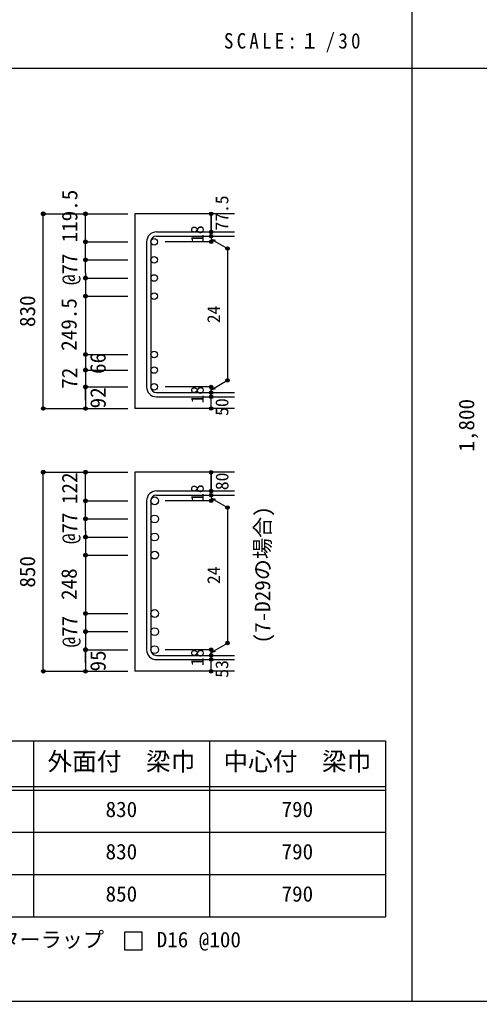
# Model space of a CAD drawing. Units: millimetres at full size, sheet at 1:30; details may follow other scales. Extents: x -5973 to 5954, y -4195 to 4201.
# Drawn here: x -2797 to -837, y -4195 to -15 of the extents above; entities that cross this region are included whole.
import ezdxf
from ezdxf.enums import TextEntityAlignment as Align

# ---------------------------------------------------------------- set-up
doc = ezdxf.new("R2010")
doc.units = ezdxf.units.MM
doc.header["$LTSCALE"] = 30
doc.header["$PDMODE"] = 32
doc.header["$PDSIZE"] = 15
for name, color, linetype in [('0-1_躯体線', 2, 'Continuous'), ('0-5_基礎梁筋', 7, 'Continuous'), ('0-6_スタラップ筋', 7, 'Continuous'), ('0-7_文字', 4, 'Continuous'), ('0-D_寸法', 4, 'Continuous'), ('6-7_文字', 7, 'Continuous'), ('6-E_枠', 7, 'Continuous'), ('F-0_枠', 6, 'Continuous')]:
    doc.layers.add(name, color=color, linetype=linetype)
doc.styles.add('ＭＳ ゴシック', font='')
doc.styles.get('ＭＳ ゴシック').set_extended_font_data('MS Gothic')

msp = doc.modelspace()

# ---------------------------------------------------------------- linework, layer by layer
at = {"layer": '0-1_躯体線'}
for p, q in [((-1880.8, -842.16), (-2305.8, -842.16)), ((-2305.8, -842.16), (-2305.8, -1671.16)), ((-1880.8, -1671.16), (-2305.8, -1671.16)), ((-1880.8, -1942.44), (-2305.8, -1942.44)), ((-2305.8, -1942.44), (-2305.8, -2789.94)), ((-1880.8, -2789.94), (-2305.8, -2789.94))]:
    msp.add_line(p, q, dxfattribs=at)
at = {"layer": '0-5_基礎梁筋', "color": 3}
for centre, radius in [((-2223.8, -961.36), 14), ((-2223.8, -1038.36), 14), ((-2223.8, -1115.36), 14), ((-2223.8, -1192.36), 14), ((-2223.8, -1441.16), 14), ((-2223.8, -1507.16), 14), ((-2223.8, -1579.16), 14), ((-2221.3, -2064.14), 16.5), ((-2221.3, -2141.14), 16.5), ((-2221.3, -2218.14), 16.5), ((-2221.3, -2295.14), 16.5), ((-2221.3, -2543.94), 16.5), ((-2221.3, -2620.94), 16.5), ((-2221.3, -2697.94), 16.5)]:
    msp.add_circle(centre, radius, dxfattribs=at)
at = {"layer": '0-6_スタラップ筋'}
for p, q in [((-2213.8, -919.36), (-1880.8, -919.36)), ((-2255.8, -961.36), (-2255.8, -1579.16)), ((-2237.8, -961.36), (-2237.8, -1579.16)), ((-2213.8, -937.36), (-1880.8, -937.36)), ((-2213.8, -1603.16), (-1880.8, -1603.16)), ((-2213.8, -1621.16), (-1880.8, -1621.16)), ((-2213.8, -2022.14), (-1880.8, -2022.14)), ((-2213.8, -2040.14), (-1880.8, -2040.14)), ((-2255.8, -2064.14), (-2255.8, -2697.94)), ((-2237.8, -2064.14), (-2237.8, -2697.94)), ((-2213.8, -2721.94), (-1880.8, -2721.94)), ((-2213.8, -2739.94), (-1880.8, -2739.94))]:
    msp.add_line(p, q, dxfattribs=at)
for centre, radius, start, end in [((-2213.8, -961.36), 42, 90, 180), ((-2213.8, -961.36), 24, 90, 180), ((-2213.8, -1579.16), 42, 180, 270), ((-2213.8, -1579.16), 24, 180, 270), ((-2213.8, -2064.14), 42, 90, 180), ((-2213.8, -2064.14), 24, 90, 180), ((-2213.8, -2697.94), 42, 180, 270), ((-2213.8, -2697.94), 24, 180, 270)]:
    msp.add_arc(centre, radius, start, end, dxfattribs=at)
at = {"layer": '0-D_寸法'}
for p, q in [((-2695.8, -842.16), (-2515.8, -842.16)), ((-2695.8, -842.16), (-2515.8, -842.16)), ((-2695.8, -1671.16), (-2695.8, -842.16)), ((-2515.8, -842.16), (-2335.8, -842.16)), ((-2515.8, -842.16), (-2335.8, -842.16)), ((-2515.8, -1093.36), (-2515.8, -842.16)), ((-1980.8, -919.36), (-1980.8, -842.16)), ((-1980.8, -842.16), (-1980.8, -919.36)), ((-1980.8, -937.36), (-1980.8, -919.36)), ((-2515.8, -961.36), (-2335.8, -961.36)), ((-2515.8, -961.36), (-2335.8, -961.36)), ((-1980.8, -961.36), (-2176.89, -961.36)), ((-1980.8, -937.36), (-1980.8, -961.36)), ((-1980.8, -949.36), (-1910.74, -989.81)), ((-1980.8, -949.36), (-1961.48, -954.54)), ((-1910.74, -989.81), (-1910.74, -1550.71)), ((-2515.8, -1038.36), (-2335.8, -1038.36)), ((-2515.8, -1038.36), (-2335.8, -1038.36)), ((-2515.8, -1093.36), (-2515.8, -1671.16)), ((-2515.8, -1115.36), (-2335.8, -1115.36)), ((-2515.8, -1115.36), (-2335.8, -1115.36)), ((-2515.8, -1192.36), (-2335.8, -1192.36)), ((-2515.8, -1441.16), (-2335.8, -1441.16)), ((-2515.8, -1507.16), (-2335.8, -1507.16)), ((-2515.8, -1579.16), (-2335.8, -1579.16)), ((-2515.8, -1635.13), (-2515.8, -1579.16)), ((-1980.8, -1579.16), (-2176.89, -1579.16)), ((-1980.8, -1591.16), (-1910.74, -1550.71)), ((-1980.8, -1603.16), (-1980.8, -1579.16)), ((-1980.8, -1591.16), (-1961.48, -1585.99)), ((-1980.8, -1621.16), (-1980.8, -1603.16)), ((-1980.8, -1671.16), (-1980.8, -1621.16)), ((-2695.8, -1671.16), (-2515.8, -1671.16)), ((-2515.8, -1671.16), (-2335.8, -1671.16)), ((-2695.8, -1942.44), (-2515.8, -1942.44)), ((-2695.8, -1942.44), (-2515.8, -1942.44)), ((-2695.8, -2789.94), (-2695.8, -1942.44)), ((-2515.8, -1942.44), (-2335.8, -1942.44)), ((-2515.8, -1942.44), (-2335.8, -1942.44)), ((-2515.8, -2193.64), (-2515.8, -1942.44)), ((-1980.8, -2022.14), (-1980.8, -1942.44)), ((-1980.8, -1942.44), (-1980.8, -2022.14)), ((-1980.8, -2040.14), (-1980.8, -2022.14)), ((-1980.8, -2040.14), (-1980.8, -2064.14)), ((-2515.8, -2064.14), (-2335.8, -2064.14)), ((-2515.8, -2064.14), (-2335.8, -2064.14)), ((-1980.8, -2064.14), (-2176.89, -2064.14)), ((-1980.8, -2052.14), (-1910.74, -2092.59)), ((-1980.8, -2052.14), (-1961.48, -2057.32)), ((-1910.74, -2092.59), (-1910.74, -2669.49)), ((-2515.8, -2141.14), (-2335.8, -2141.14)), ((-2515.8, -2141.14), (-2335.8, -2141.14)), ((-2515.8, -2193.64), (-2515.8, -2789.94)), ((-2515.8, -2218.14), (-2335.8, -2218.14)), ((-2515.8, -2218.14), (-2335.8, -2218.14)), ((-2515.8, -2295.14), (-2335.8, -2295.14)), ((-2515.8, -2543.94), (-2335.8, -2543.94)), ((-2515.8, -2620.94), (-2335.8, -2620.94)), ((-1980.8, -2709.94), (-1910.74, -2669.49)), ((-2515.8, -2697.94), (-2335.8, -2697.94)), ((-2515.8, -2753.91), (-2515.8, -2697.94)), ((-1980.8, -2697.94), (-2176.89, -2697.94)), ((-1980.8, -2721.94), (-1980.8, -2697.94)), ((-1980.8, -2709.94), (-1961.48, -2704.77)), ((-1980.8, -2739.94), (-1980.8, -2721.94)), ((-1980.8, -2789.94), (-1980.8, -2739.94)), ((-2695.8, -2789.94), (-2515.8, -2789.94)), ((-2515.8, -2789.94), (-2335.8, -2789.94))]:
    msp.add_line(p, q, dxfattribs=at)
for centre, radius in [((-2695.8, -842.16), 8), ((-2695.8, -842.16), 7.2), ((-2695.8, -842.16), 6.4), ((-2515.8, -842.16), 8), ((-2515.8, -842.16), 7.2), ((-2515.8, -842.16), 6.4), ((-2695.8, -842.16), 5.6), ((-2695.8, -842.16), 4.8), ((-2695.8, -842.16), 4), ((-2695.8, -842.16), 3.2), ((-2695.8, -842.16), 2.4), ((-2695.8, -842.16), 1.6), ((-2695.8, -842.16), 0.8), ((-2515.8, -842.16), 5.6), ((-2515.8, -842.16), 4.8), ((-2515.8, -842.16), 4), ((-2515.8, -842.16), 3.2), ((-2515.8, -842.16), 2.4), ((-2515.8, -842.16), 1.6), ((-2515.8, -842.16), 0.8), ((-1980.8, -842.16), 4), ((-1980.8, -842.16), 3.6), ((-1980.8, -842.16), 3.2), ((-1980.8, -842.16), 2.8), ((-1980.8, -842.16), 2.4), ((-1980.8, -842.16), 2), ((-1980.8, -842.16), 1.6), ((-1980.8, -842.16), 1.2), ((-1980.8, -842.16), 0.8), ((-1980.8, -842.16), 0.4), ((-1980.8, -919.36), 4), ((-1980.8, -919.36), 3.6), ((-1980.8, -919.36), 3.2), ((-1980.8, -919.36), 2.8), ((-1980.8, -919.36), 2.4), ((-1980.8, -919.36), 2), ((-1980.8, -919.36), 1.6), ((-1980.8, -919.36), 1.2), ((-1980.8, -919.36), 0.8), ((-1980.8, -919.36), 0.4), ((-2515.8, -961.36), 8), ((-2515.8, -961.36), 7.2), ((-2515.8, -961.36), 6.4), ((-2515.8, -961.36), 5.6), ((-2515.8, -961.36), 4.8), ((-2515.8, -961.36), 4), ((-2515.8, -961.36), 3.2), ((-2515.8, -961.36), 2.4), ((-2515.8, -961.36), 1.6), ((-2515.8, -961.36), 0.8), ((-1980.8, -937.36), 4), ((-1980.8, -961.36), 4), ((-1980.8, -937.36), 3.6), ((-1980.8, -961.36), 3.6), ((-1980.8, -937.36), 3.2), ((-1980.8, -961.36), 3.2), ((-1980.8, -937.36), 2.8), ((-1980.8, -961.36), 2.8), ((-1980.8, -937.36), 2.4), ((-1980.8, -961.36), 2.4), ((-1980.8, -937.36), 2), ((-1980.8, -961.36), 2), ((-1980.8, -937.36), 1.6), ((-1980.8, -961.36), 1.6), ((-1980.8, -937.36), 1.2), ((-1980.8, -961.36), 1.2), ((-1980.8, -937.36), 0.8), ((-1980.8, -961.36), 0.8), ((-1980.8, -937.36), 0.4), ((-1980.8, -961.36), 0.4), ((-1910.74, -989.81), 4), ((-1910.74, -989.81), 3.6), ((-1910.74, -989.81), 3.2), ((-1910.74, -989.81), 2.8), ((-1910.74, -989.81), 2.4), ((-1910.74, -989.81), 2), ((-1910.74, -989.81), 1.6), ((-1910.74, -989.81), 1.2), ((-1910.74, -989.81), 0.8), ((-1910.74, -989.81), 0.4), ((-2515.8, -1038.36), 8), ((-2515.8, -1038.36), 7.2), ((-2515.8, -1038.36), 6.4), ((-2515.8, -1038.36), 5.6), ((-2515.8, -1038.36), 4.8), ((-2515.8, -1038.36), 4), ((-2515.8, -1038.36), 3.2), ((-2515.8, -1038.36), 2.4), ((-2515.8, -1038.36), 1.6), ((-2515.8, -1038.36), 0.8), ((-2515.8, -1115.36), 8), ((-2515.8, -1115.36), 7.2), ((-2515.8, -1115.36), 6.4), ((-2515.8, -1115.36), 5.6), ((-2515.8, -1115.36), 4.8), ((-2515.8, -1115.36), 4), ((-2515.8, -1115.36), 3.2), ((-2515.8, -1115.36), 2.4), ((-2515.8, -1115.36), 1.6), ((-2515.8, -1115.36), 0.8), ((-2515.8, -1192.36), 8), ((-2515.8, -1192.36), 7.2), ((-2515.8, -1192.36), 6.4), ((-2515.8, -1192.36), 5.6), ((-2515.8, -1192.36), 4.8), ((-2515.8, -1192.36), 4), ((-2515.8, -1192.36), 3.2), ((-2515.8, -1192.36), 2.4), ((-2515.8, -1192.36), 1.6), ((-2515.8, -1192.36), 0.8), ((-2515.8, -1441.16), 8), ((-2515.8, -1441.16), 7.2), ((-2515.8, -1441.16), 6.4), ((-2515.8, -1441.16), 5.6), ((-2515.8, -1441.16), 4.8), ((-2515.8, -1441.16), 4), ((-2515.8, -1441.16), 3.2), ((-2515.8, -1441.16), 2.4), ((-2515.8, -1441.16), 1.6), ((-2515.8, -1441.16), 0.8), ((-2515.8, -1507.16), 8), ((-2515.8, -1507.16), 7.2), ((-2515.8, -1507.16), 6.4), ((-2515.8, -1507.16), 5.6), ((-2515.8, -1507.16), 4.8), ((-2515.8, -1507.16), 4), ((-2515.8, -1507.16), 3.2), ((-2515.8, -1507.16), 2.4), ((-2515.8, -1507.16), 1.6), ((-2515.8, -1507.16), 0.8), ((-2515.8, -1579.16), 8), ((-2515.8, -1579.16), 7.2), ((-2515.8, -1579.16), 6.4), ((-2515.8, -1579.16), 5.6), ((-2515.8, -1579.16), 4.8), ((-2515.8, -1579.16), 4), ((-2515.8, -1579.16), 3.2), ((-2515.8, -1579.16), 2.4), ((-2515.8, -1579.16), 1.6), ((-2515.8, -1579.16), 0.8), ((-1980.8, -1579.16), 4), ((-1980.8, -1579.16), 3.6), ((-1980.8, -1579.16), 3.2), ((-1980.8, -1579.16), 2.8), ((-1980.8, -1579.16), 2.4), ((-1980.8, -1579.16), 2), ((-1980.8, -1579.16), 1.6), ((-1980.8, -1579.16), 1.2), ((-1980.8, -1579.16), 0.8), ((-1980.8, -1579.16), 0.4), ((-1910.74, -1550.71), 4), ((-1910.74, -1550.71), 3.6), ((-1910.74, -1550.71), 3.2), ((-1910.74, -1550.71), 2.8), ((-1910.74, -1550.71), 2.4), ((-1910.74, -1550.71), 2), ((-1910.74, -1550.71), 1.6), ((-1910.74, -1550.71), 1.2), ((-1910.74, -1550.71), 0.8), ((-1910.74, -1550.71), 0.4), ((-1980.8, -1603.16), 4), ((-1980.8, -1621.16), 4), ((-1980.8, -1603.16), 3.6), ((-1980.8, -1621.16), 3.6), ((-1980.8, -1603.16), 3.2), ((-1980.8, -1621.16), 3.2), ((-1980.8, -1603.16), 2.8), ((-1980.8, -1621.16), 2.8), ((-1980.8, -1603.16), 2.4), ((-1980.8, -1621.16), 2.4), ((-1980.8, -1603.16), 2), ((-1980.8, -1621.16), 2), ((-1980.8, -1603.16), 1.6), ((-1980.8, -1621.16), 1.6), ((-1980.8, -1603.16), 1.2), ((-1980.8, -1621.16), 1.2), ((-1980.8, -1603.16), 0.8), ((-1980.8, -1621.16), 0.8), ((-1980.8, -1603.16), 0.4), ((-1980.8, -1621.16), 0.4), ((-2695.8, -1671.16), 7.2), ((-2695.8, -1671.16), 6.4), ((-2695.8, -1671.16), 5.6), ((-2695.8, -1671.16), 4.8), ((-2695.8, -1671.16), 4), ((-2695.8, -1671.16), 3.2), ((-2695.8, -1671.16), 2.4), ((-2695.8, -1671.16), 1.6), ((-2695.8, -1671.16), 0.8), ((-2515.8, -1671.16), 7.2), ((-2515.8, -1671.16), 6.4), ((-2515.8, -1671.16), 5.6), ((-2515.8, -1671.16), 4.8), ((-2515.8, -1671.16), 4), ((-2515.8, -1671.16), 3.2), ((-2515.8, -1671.16), 2.4), ((-2515.8, -1671.16), 1.6), ((-2515.8, -1671.16), 0.8), ((-1980.8, -1671.16), 4), ((-1980.8, -1671.16), 3.6), ((-1980.8, -1671.16), 3.2), ((-1980.8, -1671.16), 2.8), ((-1980.8, -1671.16), 2.4), ((-1980.8, -1671.16), 2), ((-1980.8, -1671.16), 1.6), ((-1980.8, -1671.16), 1.2), ((-1980.8, -1671.16), 0.8), ((-1980.8, -1671.16), 0.4), ((-2695.8, -1942.44), 8), ((-2695.8, -1942.44), 7.2), ((-2695.8, -1942.44), 6.4), ((-2695.8, -1942.44), 5.6), ((-2695.8, -1942.44), 4.8), ((-2695.8, -1942.44), 4), ((-2695.8, -1942.44), 3.2), ((-2695.8, -1942.44), 2.4), ((-2695.8, -1942.44), 1.6), ((-2695.8, -1942.44), 0.8), ((-2515.8, -1942.44), 8), ((-2515.8, -1942.44), 7.2), ((-2515.8, -1942.44), 6.4), ((-2515.8, -1942.44), 5.6), ((-2515.8, -1942.44), 4.8), ((-2515.8, -1942.44), 4), ((-2515.8, -1942.44), 3.2), ((-2515.8, -1942.44), 2.4), ((-2515.8, -1942.44), 1.6), ((-2515.8, -1942.44), 0.8), ((-1980.8, -1942.44), 4), ((-1980.8, -1942.44), 3.6), ((-1980.8, -1942.44), 3.2), ((-1980.8, -1942.44), 2.8), ((-1980.8, -1942.44), 2.4), ((-1980.8, -1942.44), 2), ((-1980.8, -1942.44), 1.6), ((-1980.8, -1942.44), 1.2), ((-1980.8, -1942.44), 0.8), ((-1980.8, -1942.44), 0.4), ((-1980.8, -2022.14), 4), ((-1980.8, -2040.14), 4), ((-1980.8, -2022.14), 3.6), ((-1980.8, -2040.14), 3.6), ((-1980.8, -2022.14), 3.2), ((-1980.8, -2040.14), 3.2), ((-1980.8, -2022.14), 2.8), ((-1980.8, -2040.14), 2.8), ((-1980.8, -2022.14), 2.4), ((-1980.8, -2040.14), 2.4), ((-1980.8, -2022.14), 2), ((-1980.8, -2040.14), 2), ((-1980.8, -2022.14), 1.6), ((-1980.8, -2040.14), 1.6), ((-1980.8, -2022.14), 1.2), ((-1980.8, -2040.14), 1.2), ((-1980.8, -2022.14), 0.8), ((-1980.8, -2040.14), 0.8), ((-1980.8, -2022.14), 0.4), ((-1980.8, -2040.14), 0.4), ((-2515.8, -2064.14), 8), ((-2515.8, -2064.14), 7.2), ((-2515.8, -2064.14), 6.4), ((-2515.8, -2064.14), 5.6), ((-2515.8, -2064.14), 4.8), ((-2515.8, -2064.14), 4), ((-2515.8, -2064.14), 3.2), ((-2515.8, -2064.14), 2.4), ((-2515.8, -2064.14), 1.6), ((-2515.8, -2064.14), 0.8), ((-1980.8, -2064.14), 4), ((-1980.8, -2064.14), 3.6), ((-1980.8, -2064.14), 3.2), ((-1980.8, -2064.14), 2.8), ((-1980.8, -2064.14), 2.4), ((-1980.8, -2064.14), 2), ((-1980.8, -2064.14), 1.6), ((-1980.8, -2064.14), 1.2), ((-1980.8, -2064.14), 0.8), ((-1980.8, -2064.14), 0.4), ((-1910.74, -2092.59), 4), ((-1910.74, -2092.59), 3.6), ((-1910.74, -2092.59), 3.2), ((-1910.74, -2092.59), 2.8), ((-1910.74, -2092.59), 2.4), ((-1910.74, -2092.59), 2), ((-1910.74, -2092.59), 1.6), ((-1910.74, -2092.59), 1.2), ((-1910.74, -2092.59), 0.8), ((-1910.74, -2092.59), 0.4), ((-2515.8, -2141.14), 8), ((-2515.8, -2141.14), 7.2), ((-2515.8, -2141.14), 6.4), ((-2515.8, -2141.14), 5.6), ((-2515.8, -2141.14), 4.8), ((-2515.8, -2141.14), 4), ((-2515.8, -2141.14), 3.2), ((-2515.8, -2141.14), 2.4), ((-2515.8, -2141.14), 1.6), ((-2515.8, -2141.14), 0.8), ((-2515.8, -2218.14), 8), ((-2515.8, -2218.14), 7.2), ((-2515.8, -2218.14), 6.4), ((-2515.8, -2218.14), 5.6), ((-2515.8, -2218.14), 4.8), ((-2515.8, -2218.14), 4), ((-2515.8, -2218.14), 3.2), ((-2515.8, -2218.14), 2.4), ((-2515.8, -2218.14), 1.6), ((-2515.8, -2218.14), 0.8), ((-2515.8, -2295.14), 8), ((-2515.8, -2295.14), 7.2), ((-2515.8, -2295.14), 6.4), ((-2515.8, -2295.14), 5.6), ((-2515.8, -2295.14), 4.8), ((-2515.8, -2295.14), 4), ((-2515.8, -2295.14), 3.2), ((-2515.8, -2295.14), 2.4), ((-2515.8, -2295.14), 1.6), ((-2515.8, -2295.14), 0.8), ((-2515.8, -2543.94), 8), ((-2515.8, -2543.94), 7.2), ((-2515.8, -2543.94), 6.4), ((-2515.8, -2543.94), 5.6), ((-2515.8, -2543.94), 4.8), ((-2515.8, -2543.94), 4), ((-2515.8, -2543.94), 3.2), ((-2515.8, -2543.94), 2.4), ((-2515.8, -2543.94), 1.6), ((-2515.8, -2543.94), 0.8), ((-2515.8, -2620.94), 8), ((-2515.8, -2620.94), 7.2), ((-2515.8, -2620.94), 6.4), ((-2515.8, -2620.94), 5.6), ((-2515.8, -2620.94), 4.8), ((-2515.8, -2620.94), 4), ((-2515.8, -2620.94), 3.2), ((-2515.8, -2620.94), 2.4), ((-2515.8, -2620.94), 1.6), ((-2515.8, -2620.94), 0.8), ((-1910.74, -2669.49), 4), ((-1910.74, -2669.49), 3.6), ((-1910.74, -2669.49), 3.2), ((-1910.74, -2669.49), 2.8), ((-1910.74, -2669.49), 2.4), ((-1910.74, -2669.49), 2), ((-1910.74, -2669.49), 1.6), ((-1910.74, -2669.49), 1.2), ((-1910.74, -2669.49), 0.8), ((-1910.74, -2669.49), 0.4), ((-2515.8, -2697.94), 8), ((-2515.8, -2697.94), 7.2), ((-2515.8, -2697.94), 6.4), ((-2515.8, -2697.94), 5.6), ((-2515.8, -2697.94), 4.8), ((-2515.8, -2697.94), 4), ((-2515.8, -2697.94), 3.2), ((-2515.8, -2697.94), 2.4), ((-2515.8, -2697.94), 1.6), ((-2515.8, -2697.94), 0.8), ((-1980.8, -2697.94), 4), ((-1980.8, -2697.94), 3.6), ((-1980.8, -2697.94), 3.2), ((-1980.8, -2697.94), 2.8), ((-1980.8, -2697.94), 2.4), ((-1980.8, -2697.94), 2), ((-1980.8, -2697.94), 1.6), ((-1980.8, -2697.94), 1.2), ((-1980.8, -2697.94), 0.8), ((-1980.8, -2697.94), 0.4), ((-1980.8, -2721.94), 4), ((-1980.8, -2739.94), 4), ((-1980.8, -2721.94), 3.6), ((-1980.8, -2739.94), 3.6), ((-1980.8, -2721.94), 3.2), ((-1980.8, -2739.94), 3.2), ((-1980.8, -2721.94), 2.8), ((-1980.8, -2739.94), 2.8), ((-1980.8, -2721.94), 2.4), ((-1980.8, -2739.94), 2.4), ((-1980.8, -2721.94), 2), ((-1980.8, -2739.94), 2), ((-1980.8, -2721.94), 1.6), ((-1980.8, -2739.94), 1.6), ((-1980.8, -2721.94), 1.2), ((-1980.8, -2739.94), 1.2), ((-1980.8, -2721.94), 0.8), ((-1980.8, -2739.94), 0.8), ((-1980.8, -2721.94), 0.4), ((-1980.8, -2739.94), 0.4), ((-2695.8, -2789.94), 7.2), ((-2695.8, -2789.94), 6.4), ((-2695.8, -2789.94), 5.6), ((-2695.8, -2789.94), 4.8), ((-2695.8, -2789.94), 4), ((-2695.8, -2789.94), 3.2), ((-2695.8, -2789.94), 2.4), ((-2695.8, -2789.94), 1.6), ((-2695.8, -2789.94), 0.8), ((-2515.8, -2789.94), 7.2), ((-2515.8, -2789.94), 6.4), ((-2515.8, -2789.94), 5.6), ((-2515.8, -2789.94), 4.8), ((-2515.8, -2789.94), 4), ((-2515.8, -2789.94), 3.2), ((-2515.8, -2789.94), 2.4), ((-2515.8, -2789.94), 1.6), ((-2515.8, -2789.94), 0.8), ((-1980.8, -2789.94), 4), ((-1980.8, -2789.94), 3.6), ((-1980.8, -2789.94), 3.2), ((-1980.8, -2789.94), 2.8), ((-1980.8, -2789.94), 2.4), ((-1980.8, -2789.94), 2), ((-1980.8, -2789.94), 1.6), ((-1980.8, -2789.94), 1.2), ((-1980.8, -2789.94), 0.8), ((-1980.8, -2789.94), 0.4)]:
    msp.add_circle(centre, radius, dxfattribs=at)
at = {"layer": '0-D_寸法', "color": 7}
for p in [(-2695.8, -842.16), (-2695.8, -842.16), (-2515.8, -842.16), (-1980.8, -842.16), (-1980.8, -919.36), (-2515.8, -961.36), (-1980.8, -937.36), (-1980.8, -961.36), (-1910.74, -989.81), (-2515.8, -1038.36), (-2515.8, -1115.36), (-2515.8, -1192.36), (-2515.8, -1192.36), (-2515.8, -1441.16), (-2515.8, -1441.16), (-2515.8, -1507.16), (-2515.8, -1507.16), (-1910.74, -1550.71), (-2515.8, -1579.16), (-2515.8, -1579.16), (-1980.8, -1579.16), (-1980.8, -1603.16), (-1980.8, -1621.16), (-2695.8, -1671.16), (-2695.8, -1671.16), (-2515.8, -1671.16), (-1980.8, -1671.16), (-2695.8, -1942.44), (-2515.8, -1942.44), (-1980.8, -1942.44), (-1980.8, -2022.14), (-1980.8, -2040.14), (-2515.8, -2064.14), (-1980.8, -2064.14), (-1910.74, -2092.59), (-2515.8, -2141.14), (-2515.8, -2218.14), (-2515.8, -2295.14), (-2515.8, -2295.14), (-2515.8, -2543.94), (-2515.8, -2543.94), (-2515.8, -2620.94), (-2515.8, -2620.94), (-1910.74, -2669.49), (-2515.8, -2697.94), (-2515.8, -2697.94), (-1980.8, -2697.94), (-1980.8, -2721.94), (-1980.8, -2739.94), (-2695.8, -2789.94), (-2515.8, -2789.94), (-1980.8, -2789.94)]:
    msp.add_point(p, dxfattribs=at)
at = {"layer": '6-7_文字'}
msp.add_lwpolyline([(-2350.02, -3975.29), (-2275.02, -3975.29), (-2275.02, -3900.29), (-2350.02, -3900.29)], close=True, dxfattribs=at)
at = {"layer": '6-E_枠', "color": 3}
for p, q in [((-3400.52, -3085.43), (-1238, -3085.43)), ((-1238, -3085.43), (-1238, -3835.43)), ((-3400.52, -3835.43), (-1238, -3835.43))]:
    msp.add_line(p, q, dxfattribs=at)
at = {"layer": '6-E_枠'}
for p, q in [((-2738, -3085.43), (-2738, -3835.43)), ((-1988, -3085.43), (-1988, -3835.43)), ((-3400.52, -3280.43), (-1238, -3280.43)), ((-3400.52, -3295.43), (-1238, -3295.43)), ((-3400.52, -3475.43), (-1238, -3475.43)), ((-3400.52, -3655.43), (-1238, -3655.43))]:
    msp.add_line(p, q, dxfattribs=at)
at = {"layer": 'F-0_枠', "color": 2}
for p, q in [((-1124.64, 4201.15), (-1124.64, -4195.24)), ((-5972.88, -222.05), (3723.6, -222.05))]:
    msp.add_line(p, q, dxfattribs=at)
at = {"layer": 'F-0_枠'}
msp.add_line((5954.1, -4195.24), (-5972.88, -4195.24), dxfattribs=at)

# ---------------------------------------------------------------- texts
at = {"layer": '0-7_文字', "color": 7, "style": 'ＭＳ ゴシック'}
msp.add_text('(7-D29の場合)', height=65.98, rotation=90, dxfattribs=at).set_placement((-1708.91, -2671.44), align=Align.BOTTOM_LEFT)
at = {"layer": '0-D_寸法', "style": 'ＭＳ ゴシック'}
for s, height, p in [('119.5', 65.98, (-2530.92, -963.87)), ('77.5', 54.99, (-1890.8, -913.36)), ('18', 54.99, (-1995.8, -965.86)), ('@77', 65.98, (-2531.33, -1145.49)), ('830', 65.98, (-2710.8, -1324.16)), ('249.5', 65.98, (-2534.01, -1425.3)), ('24', 54.99, (-1925.74, -1307.76)), ('66', 65.98, (-2410.52, -1523.81)), ('72', 65.98, (-2531.62, -1587.04)), ('92', 65.98, (-2410.11, -1670.45)), ('18', 54.99, (-1995.8, -1649.66)), ('50', 54.99, (-1890.8, -1702.16)), ('1,800', 65.98, (-839.6, -1854.66)), ('122', 65.98, (-2531.15, -2077.82)), ('80', 54.99, (-1890.35, -2018.7)), ('18', 54.99, (-1995.8, -2068.64)), ('@77', 65.98, (-2531.33, -2248.27)), ('850', 65.98, (-2710.8, -2433.69)), ('248', 65.98, (-2533.58, -2486.21)), ('24', 54.99, (-1925.74, -2418.54)), ('@77', 65.98, (-2530.8, -2688.44)), ('95', 65.98, (-2410.37, -2790.57)), ('18', 54.99, (-1995.8, -2768.44)), ('53', 54.99, (-1890.94, -2817.33))]:
    msp.add_text(s, height=height, rotation=90, dxfattribs=at).set_placement(p, align=Align.BOTTOM_LEFT)
at = {"layer": '6-7_文字', "color": 2, "style": 'ＭＳ ゴシック'}
for s, p in [('外面付\u3000梁巾', (-2678, -3235.43)), ('中心付\u3000梁巾', (-1928, -3235.43))]:
    msp.add_text(s, height=76.98, dxfattribs=at).set_placement(p, align=Align.BOTTOM_LEFT)
at = {"layer": '6-7_文字', "style": 'ＭＳ ゴシック'}
for s, p in [('830', (-2430.5, -3430.43)), ('790', (-1680.5, -3430.43)), ('830', (-2430.5, -3610.43)), ('790', (-1680.5, -3610.43)), ('850', (-2430.5, -3790.43)), ('790', (-1680.5, -3790.43)), ('※ 基礎梁スターラップ     D16 @100', (-3381.96, -3985.01))]:
    msp.add_text(s, height=65.98, dxfattribs=at).set_placement(p, align=Align.BOTTOM_LEFT)
at = {"layer": '6-7_文字', "color": 2, "insert": (-1925.98, -154.55), "char_height": 65.98, "attachment_point": 7, "style": 'ＭＳ ゴシック'}
msp.add_mtext('\\T1.34;\\W0.9;SCALE:１/30', dxfattribs=at)

doc.saveas('drawing.dxf')
